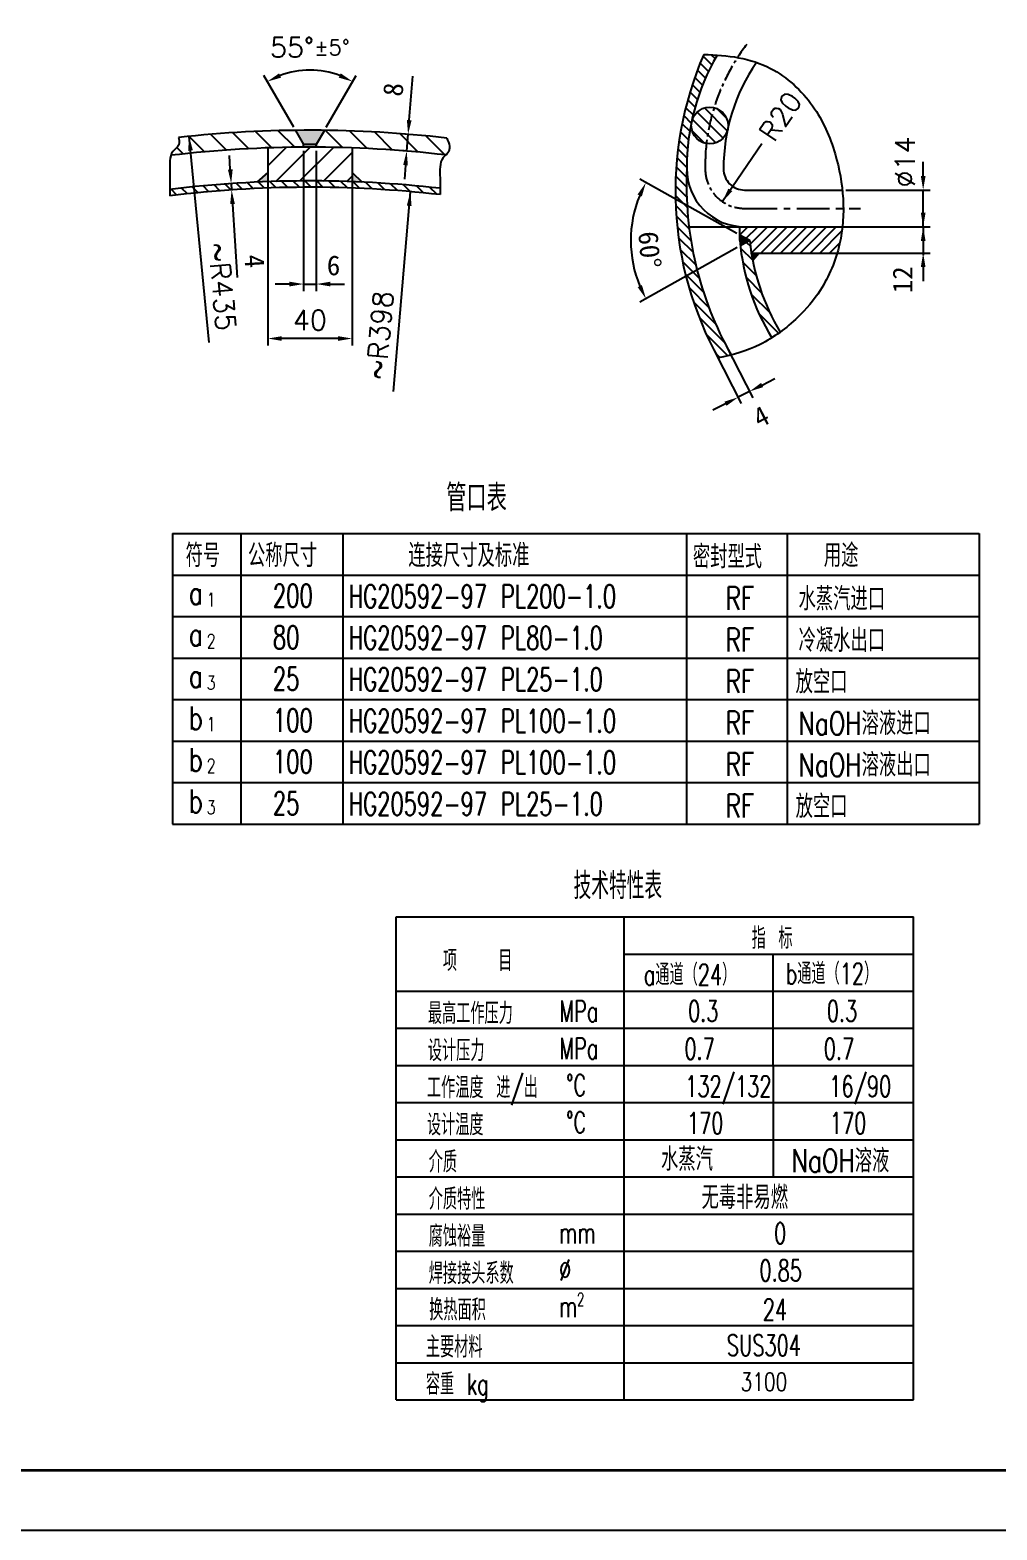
# Model space of a CAD drawing. Extents: x -8314 to -1420, y -4649 to 225.
# Drawn here: x -5436 to -3555, y -4649 to -1731 of the extents above; entities that cross this region are included whole.
import ezdxf

# ---------------------------------------------------------------- set-up
doc = ezdxf.new("R2010")
doc.units = 0
doc.linetypes.add('CENTER', pattern=[50.800000000000004, 31.75, -6.35, 6.35, -6.35])
doc.layers.get('0').update_dxf_attribs({"linetype": 'CONTINUOUS'})
doc.layers.get('DEFPOINTS').update_dxf_attribs({"linetype": 'CONTINUOUS'})
for name, color, linetype in [('1轮廓实线层', 7, 'CONTINUOUS'), ('2细线层', 3, 'CONTINUOUS'), ('6文字层', 3, 'CONTINUOUS'), ('LAYER2', 3, 'CONTINUOUS'), ('LAYER3', 1, 'CENTER')]:
    doc.layers.add(name, color=color, linetype=linetype)
doc.styles.add('PC_TEXTSTYLE', font='txt.shx', dxfattribs={"width": 0.8, "bigfont": 'hzfs.shx'})
doc.dimstyles.get("Standard").update_dxf_attribs({"dimscale": 11, "dimtxt": 3.5, "dimasz": 2.5, "dimexe": 1.25, "dimexo": 0.625, "dimgap": 1.5, "dimtad": 1, "dimdec": 0, "dimtxsty": 'STANDARD', "dimcen": 2.5, "dimazin": 3, "dimtfac": 1, "dimtdec": 4, "dimtmove": 0, "dimatfit": 3, "dimtolj": 1, "dimtzin": 0})

# ---------------------------------------------------------------- blocks, each defined once
blk = doc.blocks.new('*D51')
at = {"color": 0, "linetype": 'BYBLOCK'}
for p, q in [((-3648.263279660317, -2071.102781768726), (-3648.263279660317, -2043.602781768726)), ((-3798.576802783697, -2098.602781768726), (-3634.513279660317, -2098.602781768726)), ((-3648.263279660317, -2170.019785817314), (-3648.263279660317, -2098.602781768726)), ((-3648.263279660317, -2170.019785817314), (-3648.263279660317, -2098.602781768726)), ((-3874.299666623014, -2170.019785817314), (-3634.513279660317, -2170.019785817314)), ((-3648.263279660317, -2197.519785817314), (-3648.263279660317, -2225.019785817314))]:
    blk.add_line(p, q, dxfattribs=at)
for points in [[(-3652.846612993651, -2071.102781768726), (-3643.679946326984, -2071.102781768726), (-3648.263279660317, -2098.602781768726)], [(-3652.846612993651, -2197.519785817314), (-3643.679946326984, -2197.519785817314), (-3648.263279660317, -2170.019785817314)]]:
    blk.add_solid(points, dxfattribs=at)
at = {"layer": 'DEFPOINTS', "color": 0, "linetype": 'BYBLOCK'}
for p in [(-3805.451802783697, -2098.602781768726), (-3648.263279660317, -2098.602781768726), (-3881.174666623014, -2170.019785817314)]:
    blk.add_point(p, dxfattribs=at)
at = {"color": 0, "linetype": 'BYBLOCK', "insert": (-3683.705523784933, -2043.951076871072), "char_height": 38.5, "attachment_point": 5, "rotation": 90}
blk.add_mtext('\\A1;\\Ftxt.shx,hzfs.shx;∅14', dxfattribs=at)
blk = doc.blocks.new('*D52')
at = {"color": 0, "linetype": 'BYBLOCK'}
for p, q in [((-3648.263279660317, -2142.519785817314), (-3648.263279660317, -2115.019785817314)), ((-3648.263279660317, -2170.019785817314), (-3648.263279660317, -2221.031931566302)), ((-3648.263279660317, -2170.019785817314), (-3648.263279660317, -2221.031931566302)), ((-3641.388279660317, -2170.019785817314), (-3634.513279660317, -2170.019785817314)), ((-3874.299666623014, -2221.031931566302), (-3634.513279660317, -2221.031931566302)), ((-3648.263279660317, -2248.531931566302), (-3648.263279660317, -2276.031931566302))]:
    blk.add_line(p, q, dxfattribs=at)
for points in [[(-3652.84661299365, -2142.519785817314), (-3643.679946326983, -2142.519785817314), (-3648.263279660317, -2170.019785817314)], [(-3652.84661299365, -2248.531931566302), (-3643.679946326983, -2248.531931566302), (-3648.263279660317, -2221.031931566302)]]:
    blk.add_solid(points, dxfattribs=at)
at = {"layer": 'DEFPOINTS', "color": 0, "linetype": 'BYBLOCK'}
for p in [(-3648.263279660317, -2170.019785817314), (-3881.174666623014, -2221.031931566302), (-3648.263279660317, -2221.031931566302)]:
    blk.add_point(p, dxfattribs=at)
at = {"color": 0, "linetype": 'BYBLOCK', "insert": (-3688.328416733031, -2273.094033766962), "char_height": 38.5, "attachment_point": 5, "rotation": 90}
blk.add_mtext('\\A1;12', dxfattribs=at)
blk = doc.blocks.new('*D53')
at = {"color": 0, "linetype": 'BYBLOCK'}
for p, q in [((-4053.323427353028, -2413.22723105052), (-4001.874173722739, -2513.921397184813)), ((-4031.110894978457, -2401.877832611824), (-3979.661641348167, -2502.571998746117)), ((-3961.429217921764, -2477.81535850556), (-3936.940623084418, -2465.303015683677)), ((-3985.917812759109, -2490.327701327444), (-4008.13034513368, -2501.67709976614)), ((-3985.917812759109, -2490.327701327444), (-4008.13034513368, -2501.67709976614)), ((-4032.618939971026, -2514.189442588024), (-4057.107534808371, -2526.701785409907))]:
    blk.add_line(p, q, dxfattribs=at)
for points in [[(-3963.514608392078, -2473.73392603267), (-3959.34382745145, -2481.896790978451), (-3985.917812759109, -2490.327701327444)], [(-4034.70433044134, -2510.108010115133), (-4030.533549500712, -2518.270875060914), (-4008.13034513368, -2501.67709976614)]]:
    blk.add_solid(points, dxfattribs=at)
at = {"layer": 'DEFPOINTS', "color": 0, "linetype": 'BYBLOCK'}
for p in [(-4056.451513058499, -2407.105082341184), (-4034.238980683927, -2395.755683902488), (-4008.13034513368, -2501.67709976614)]:
    blk.add_point(p, dxfattribs=at)
at = {"color": 0, "linetype": 'BYBLOCK', "insert": (-3963.530196378905, -2539.265722163538), "char_height": 38.5, "attachment_point": 5, "rotation": 27.06456647978426}
blk.add_mtext('\\A1;4', dxfattribs=at)
blk = doc.blocks.new('*D54')
at = {"color": 0, "linetype": 'BYBLOCK'}
for p, q in [((-4010.829541624637, -2182.879532488988), (-4199.518355523901, -2077.559931522877)), ((-4009.795895717167, -2210.605736128844), (-4199.261755684588, -2316.892540396896))]:
    blk.add_line(p, q, dxfattribs=at)
blk.add_arc((-3985.537008330418, -2196.996953966826), 231.3075835941718, 157.6471230126, 202.4757359847773, dxfattribs=at)
for points in [[(-4203.591763887596, -2107.036414280773), (-4195.336115151958, -2111.020387389561), (-4187.512020193414, -2084.261454628255)], [(-4195.151273928042, -2283.423193509571), (-4203.398360880798, -2287.424859983862), (-4187.269817981544, -2310.165287604982)]]:
    blk.add_solid(points, dxfattribs=at)
at = {"layer": 'DEFPOINTS', "color": 0, "linetype": 'BYBLOCK'}
for p in [(-4213.549952756722, -2158.09585626738), (-4004.826373959393, -2186.230294041677), (-4003.799926865644, -2207.242109732888), (-3985.537008330419, -2196.996953966826), (-3985.537008330417, -2196.996953966826)]:
    blk.add_point(p, dxfattribs=at)
at = {"color": 0, "linetype": 'BYBLOCK', "insert": (-4180.296883168185, -2214.642340173107), "char_height": 38.5, "attachment_point": 5, "rotation": 275.17690527681793}
blk.add_mtext('\\A1;60°', dxfattribs=at)
blk = doc.blocks.new('*D60')
at = {"color": 0, "linetype": 'BYBLOCK'}
blk.add_line((-3962.244923274469, -2008.898051539998), (-4038.711635666304, -2121.006941586041), dxfattribs=at)
blk.add_solid([(-4027.002306579874, -2095.705784363689), (-4019.429462566486, -2100.871034728064), (-4038.711635666304, -2121.006941586041)], dxfattribs=at)
at = {"layer": 'DEFPOINTS', "color": 0, "linetype": 'BYBLOCK'}
for p in [(-3995.595007670714, -2057.793065169537), (-4038.711635666304, -2121.006941586041)]:
    blk.add_point(p, dxfattribs=at)
at = {"color": 0, "linetype": 'BYBLOCK', "insert": (-3925.829908205628, -1955.509501245613), "char_height": 38.5, "attachment_point": 5, "rotation": 55.703064903955614}
blk.add_mtext('\\A1;\\Ftxt.shx,hzfs.shx;R20', dxfattribs=at)
blk = doc.blocks.new('*D92')
at = {"color": 0, "linetype": 'BYBLOCK'}
for p, q in [((-4894.26723986274, -2238.865894646565), (-4952.519536980543, -2137.969956380939)), ((-4831.231372088759, -2238.865894646565), (-4772.979074970956, -2137.969956380937))]:
    blk.add_line(p, q, dxfattribs=at)
blk.add_arc((-4862.749305975749, -2293.456557488428), 165.7904620095805, 69.51469604217023, 110.4853039578306, dxfattribs=at)
for points in [[(-4918.815941193571, -2142.296025381245), (-4922.725091333968, -2134.00468514232), (-4945.644536980543, -2149.877805682974)], [(-4802.773520617532, -2134.00468514232), (-4806.682670757929, -2142.296025381244), (-4779.854074970956, -2149.877805682973)]]:
    blk.add_solid(points, dxfattribs=at)
at = {"layer": 'DEFPOINTS', "color": 0, "linetype": 'BYBLOCK'}
for p in [(-4833.960094373227, -2130.184825125917), (-4890.82973986274, -2244.819819297583), (-4834.668872088759, -2244.819819297583), (-4875.06873917413, -2272.118673268383), (-4850.429872777368, -2272.118673268383)]:
    blk.add_point(p, dxfattribs=at)
at = {"color": 0, "linetype": 'BYBLOCK', "insert": (-4862.749305975749, -2083.454869233338), "char_height": 38.5, "attachment_point": 5}
blk.add_mtext('\\A1;\\Ftxt.shx,hztxt.shx;55°\\H30;±5°', dxfattribs=at)
blk = doc.blocks.new('*D93')
at = {"color": 0, "linetype": 'BYBLOCK'}
blk.add_line((-4946.966205288928, -2445.771750531069), (-4985.799311753274, -2044.590457012619), dxfattribs=at)
blk.add_solid([(-4978.587769615973, -2071.520934253959), (-4987.711791539505, -2072.404111312471), (-4985.799311753274, -2044.590457012619)], dxfattribs=at)
at = {"layer": 'DEFPOINTS', "color": 0, "linetype": 'BYBLOCK'}
for p in [(-4985.799311753274, -2044.590457012619), (-4749.005707984383, -4490.883656453625)]:
    blk.add_point(p, dxfattribs=at)
at = {"color": 0, "linetype": 'BYBLOCK', "insert": (-4921.627373665889, -2336.4887056899), "char_height": 38.5, "attachment_point": 5, "rotation": 275.5288291910021}
blk.add_mtext('\\A1;\\Ftxt.shx,hztxt.shx;~R435', dxfattribs=at)
blk = doc.blocks.new('*D94')
at = {"color": 0, "linetype": 'BYBLOCK'}
blk.add_line((-4588.446751360633, -2540.846741597289), (-4555.489947192693, -2152.224130858607), dxfattribs=at)
blk.add_solid([(-4562.380660502428, -2179.238479167005), (-4553.246779250529, -2180.013070061601), (-4555.489947192693, -2152.224130858607)], dxfattribs=at)
at = {"layer": 'DEFPOINTS', "color": 0, "linetype": 'BYBLOCK'}
for p in [(-4555.489947192693, -2152.224130858607), (-4753.332428061083, -4485.158508788492)]:
    blk.add_point(p, dxfattribs=at)
at = {"color": 0, "linetype": 'BYBLOCK', "insert": (-4615.083633865733, -2431.872814586342), "char_height": 38.5, "attachment_point": 5, "rotation": 85.1526790297206}
blk.add_mtext('\\A1;\\Ftxt.shx,hztxt.shx;~R398', dxfattribs=at)
blk = doc.blocks.new('*D95')
at = {"color": 0, "linetype": 'BYBLOCK'}
for p, q in [((-4944.878860631621, -2333.639192645314), (-4944.878860631621, -2663.532322976235)), ((-4780.61975131988, -2333.639192645314), (-4780.61975131988, -2663.532322976235)), ((-4808.11975131988, -2649.782322976235), (-4917.378860631621, -2649.782322976235))]:
    blk.add_line(p, q, dxfattribs=at)
for points in [[(-4917.378860631621, -2645.198989642902), (-4917.378860631621, -2654.365656309569), (-4944.878860631621, -2649.782322976235)], [(-4808.11975131988, -2645.198989642902), (-4808.11975131988, -2654.365656309569), (-4780.61975131988, -2649.782322976235)]]:
    blk.add_solid(points, dxfattribs=at)
at = {"layer": 'DEFPOINTS', "color": 0, "linetype": 'BYBLOCK'}
for p in [(-4944.878860631621, -2326.764192645314), (-4780.61975131988, -2326.764192645314), (-4944.878860631621, -2649.782322976235)]:
    blk.add_point(p, dxfattribs=at)
at = {"color": 0, "linetype": 'BYBLOCK', "insert": (-4862.749305975751, -2614.032322976235), "char_height": 38.5, "attachment_point": 5}
blk.add_mtext('\\A1;\\Ftxt.shx,hzfs.shx;40', dxfattribs=at)
blk = doc.blocks.new('*D96')
at = {"color": 0, "linetype": 'BYBLOCK'}
for p, q in [((-4875.06873917413, -2284.411081009191), (-4875.06873917413, -2557.538418576904)), ((-4850.429872777368, -2284.411081009191), (-4850.429872777368, -2557.538418576904)), ((-4902.56873917413, -2543.788418576904), (-4930.06873917413, -2543.788418576904)), ((-4875.06873917413, -2543.788418576904), (-4850.429872777368, -2543.788418576904)), ((-4875.06873917413, -2543.788418576904), (-4850.429872777368, -2543.788418576904)), ((-4822.929872777368, -2543.788418576904), (-4795.429872777368, -2543.788418576904))]:
    blk.add_line(p, q, dxfattribs=at)
for points in [[(-4902.56873917413, -2539.205085243571), (-4902.56873917413, -2548.371751910238), (-4875.06873917413, -2543.788418576904)], [(-4822.929872777368, -2539.205085243571), (-4822.929872777368, -2548.371751910238), (-4850.429872777368, -2543.788418576904)]]:
    blk.add_solid(points, dxfattribs=at)
at = {"layer": 'DEFPOINTS', "color": 0, "linetype": 'BYBLOCK'}
for p in [(-4875.06873917413, -2277.536081009191), (-4850.429872777368, -2277.536081009191), (-4850.429872777368, -2543.788418576904)]:
    blk.add_point(p, dxfattribs=at)
at = {"color": 0, "linetype": 'BYBLOCK', "insert": (-4816.757589379718, -2507.750507413938), "char_height": 38.5, "attachment_point": 5}
blk.add_mtext('\\A1;6', dxfattribs=at)
blk = doc.blocks.new('*D97')
at = {"color": 0, "linetype": 'BYBLOCK'}
for p, q in [((-4905.690500977866, -2109.093519436487), (-4907.451518573096, -2081.64996250541)), ((-4901.321205830885, -2136.36970656658), (-4917.651261848174, -2137.41758516518)), ((-4900.532306244499, -2148.663854433429), (-4916.862362261788, -2149.711733032029)), ((-4903.929483382635, -2136.537076367565), (-4903.140583796249, -2148.831224234414)), ((-4901.379566201019, -2176.274781165491), (-4892.218342609118, -2319.042554686683))]:
    blk.add_line(p, q, dxfattribs=at)
for points in [[(-4901.116574822686, -2108.800016503949), (-4910.264427133046, -2109.387022369026), (-4903.929483382635, -2136.537076367565)], [(-4896.805640045839, -2175.981278232953), (-4905.953492356199, -2176.568284098029), (-4903.140583796249, -2148.831224234414)]]:
    blk.add_solid(points, dxfattribs=at)
at = {"layer": 'DEFPOINTS', "color": 0, "linetype": 'BYBLOCK'}
for p in [(-4903.140583796249, -2148.831224234414), (-4894.460316598115, -2135.929452167772), (-4893.671417011729, -2148.223600034621)]:
    blk.add_point(p, dxfattribs=at)
at = {"color": 0, "linetype": 'BYBLOCK', "insert": (-4858.420137366962, -2287.480104419734), "char_height": 38.5, "attachment_point": 5, "rotation": 273.6715623052032}
blk.add_mtext('\\A1;4', dxfattribs=at)
blk = doc.blocks.new('*D98')
at = {"color": 0, "linetype": 'BYBLOCK'}
for p, q in [((-4669.652266565416, -2225.036120757628), (-4662.558972986419, -2139.161912577019)), ((-4676.913725294987, -2252.029972856705), (-4685.619414757746, -2251.310874393089)), ((-4674.620466068282, -2285.183102359404), (-4671.916083665095, -2252.442782942929)), ((-4679.618107698173, -2284.77029227318), (-4688.323797160932, -2284.051193809564)), ((-4676.884283167961, -2312.589764544704), (-4679.148100267641, -2339.996426730005))]:
    blk.add_line(p, q, dxfattribs=at)
for points in [[(-4674.220043596299, -2224.658817907682), (-4665.084489534532, -2225.413423607575), (-4671.916083665095, -2252.442782942929)], [(-4681.452060198845, -2312.212461694758), (-4672.316506137078, -2312.967067394651), (-4674.620466068282, -2285.183102359404)]]:
    blk.add_solid(points, dxfattribs=at)
at = {"layer": 'DEFPOINTS', "color": 0, "linetype": 'BYBLOCK'}
for p in [(-4671.916083665095, -2252.442782942929), (-4670.062059748661, -2252.595927131625), (-4672.766442151848, -2285.3362465481)]:
    blk.add_point(p, dxfattribs=at)
at = {"color": 0, "linetype": 'BYBLOCK', "insert": (-4700.602372066968, -2165.452723345089), "char_height": 38.5, "attachment_point": 5, "rotation": 85.27803231325329}
blk.add_mtext('\\A1;8', dxfattribs=at)

msp = doc.modelspace()

# ---------------------------------------------------------------- hatches: boundary and pattern name
at = {"layer": 'LAYER2'}
h = msp.add_hatch(dxfattribs=at)
h.set_pattern_fill('ANSI31', color=256, scale=4.251012145748987, angle=89.9999999999998, style=0)
h.set_pattern_definition([(135.0000000000002, (-5523.376827121331, 2477.478914424257), (-9.543794460650378, -9.54379446065045), [])])
edge = h.paths.add_edge_path()
edge.add_arc((-3489.802785314672, -2032.987108650349), 669.3435208247885, 177.2102419297257, 196.6440151999805)
edge.add_arc((-4109.123743866414, -2221.65340196743), 22.18958223809624, 187.9006177102618, 205.9844313642344)
edge.add_arc((-3489.802785314672, -2032.987108650349), 669.3435208247885, 197.2410338745145, 209.5630463618688)
edge.add_spline(control_points=[(-4072.006697188614, -2363.228465643687), (-4080.418033060676, -2365.376350438971), (-4088.94423310493, -2367.200926487879), (-4097.567926280306, -2368.751088144536)], knot_values=[177.919967381409, 177.919967381409, 177.919967381409, 177.919967381409, 183.0996219628025, 183.0996219628025, 183.0996219628025, 183.0996219628025], degree=3, periodic=0)
edge.add_arc((-3508.816027351597, -2045.338945438508), 671.7322476566582, 156.6124616735413, 208.7807940506212, ccw=False)
edge.add_spline(control_points=[(-4125.359413547025, -1778.695990383368), (-4116.568618346992, -1778.880456078071), (-4107.841703665343, -1779.241672458378), (-4099.202671511121, -1779.846050562599)], knot_values=[13.3514074434897, 13.3514074434897, 13.3514074434897, 13.3514074434897, 18.36796977359135, 18.36796977359135, 18.36796977359135, 18.36796977359135], degree=3, periodic=0)
edge.add_arc((-3727.127882389192, -1997.841641130834), 431.2327981581655, 149.6343096691144, 180.3411592864915)
h = msp.add_hatch(dxfattribs=at)
h.set_pattern_fill('ANSI31', color=256, scale=5.101214574898786, angle=179.9999999999998, style=0)
h.set_pattern_definition([(135.0000000000002, (-5670.211659715407, -8078.325361054212), (11.45255335278045, 11.45255335278054), [])])
h.paths.add_polyline_path([(-4114.741451164447, -1952.716992101895, 0.4069104094892607), (-4078.254620224898, -1918.711618310891, -6.744076467910972e-05), (-4078.214274833475, -1917.144712548237, 0.406910409489078), (-4112.902746595889, -1881.306685182549, 0.003054806512461312)])
h.paths.add_polyline_path([(-4114.741451164444, -1952.716992101895, -0.003054806512461308), (-4112.90274659589, -1881.306685182549, 0.007199513620351724), (-4113.931171215485, -1881.291876100836, 0.4002754213922218), (-4149.6074929372, -1915.301644691189, 6.703007984777894e-05), (-4149.648085519727, -1916.878150686998, 0.4086525852714547)])
h = msp.add_hatch(dxfattribs=at)
h.set_pattern_fill('ANSI31', color=256, scale=10.26619433198381, angle=-90.00000000000001, style=0)
h.set_pattern_definition([(314.9999999999999, (-3246.422224098379, -9118.801906843146), (23.04826362247072, 23.04826362247075), [])])
edge = h.paths.add_edge_path()
edge.add_spline(control_points=[(-4627.011413008554, -1974.152192623659), (-4625.590094850253, -1972.866365386769), (-4616.758561077462, -1964.606890636788), (-4620.050909141442, -1952.401716819427), (-4625.28296167245, -1941.282995550252)], knot_values=[11.8953959570497, 11.8953959570497, 11.8953959570497, 11.8953959570497, 17.41331450373807, 47.66055650282649, 47.66055650282649, 47.66055650282649, 47.66055650282649], degree=3, periodic=0)
edge.add_arc((-4891.264745610991, -4266.813939206517), 2340.692307692307, 83.47516844753825, 89.23661509935872)
edge.add_line((-4860.07926713172, -1926.329385695863), (-4878.945312412613, -1959.006334660259))
edge.add_arc((-4891.264745610987, -4266.813939206517), 2307.840485829959, 83.42507346245827, 89.69414919061649, ccw=False)
edge = h.paths.add_edge_path()
edge.add_line((-4903.584178809373, -1959.006334660263), (-4922.450224090266, -1926.329385695864))
edge.add_arc((-4891.264745610988, -4266.813939206517), 2340.692307692309, 90.76338490064148, 96.26038869838256)
edge.add_spline(control_points=[(-5146.510482702915, -1940.080157059032), (-5144.601815378588, -1946.946447542123), (-5144.747863432729, -1957.030252350556), (-5157.581702498062, -1965.61945758002), (-5160.803235071198, -1972.091714807531), (-5161.72586366858, -1974.876223723264)], knot_values=[22.08120718480228, 22.08120718480228, 22.08120718480228, 22.08120718480228, 42.14263795613812, 54.62648623491683, 63.08978637693164, 63.08978637693164, 63.08978637693164, 63.08978637693164], degree=3, periodic=0)
edge.add_arc((-4891.264745611003, -4266.813939206517), 2307.840485829959, 90.30585080938351, 96.73008935700659, ccw=False)
h = msp.add_hatch(color=256, dxfattribs=at)
h.paths.add_polyline_path([(-4878.945312412614, -1953.588926919453), (-4863.184311724003, -1926.290072948655, 0.005998533894514636), (-4919.345179497984, -1926.290072948655), (-4903.584178809376, -1953.588926919453)])
h.paths.add_polyline_path([(-4878.945312412613, -1959.006334660261), (-4878.945312412613, -1953.588926919453), (-4903.584178809375, -1953.588926919453), (-4903.584178809375, -1959.006334660261, -0.002669058159799347)])
h = msp.add_hatch(dxfattribs=at)
h.set_pattern_fill('ANSI31', color=256, scale=10.26619433198381, angle=-1.272221872585407e-14, style=0)
h.set_pattern_definition([(44.99999999999999, (-3246.422224098379, -9118.801906843146), (-23.04826362247072, 23.04826362247076), [])])
h.paths.add_polyline_path([(-4973.394300266866, -1960.435296336294), (-4973.394300266866, -2026.181806307904, -0.01832116602792351), (-4809.135190955125, -2026.181806307905), (-4809.135190955125, -1960.435296336295, 0.01779923154169882)])
h = msp.add_hatch(color=256, dxfattribs=at)
h.paths.add_polyline_path([(-4809.135190955125, -2026.181806307904, -0.002207168506143531), (-4789.356870132011, -2026.994213505113), (-4809.135190955125, -2008.234446296385)])
h.paths.add_polyline_path([(-4994.327024267133, -2027.047034940817, -0.002336020697812001), (-4973.394300266866, -2026.181806307904), (-4973.394300266866, -2008.234446296385)])
h = msp.add_hatch(dxfattribs=at)
h.set_pattern_fill('ANSI31', color=256, scale=5.133097165991904, angle=-90.00000000000001, style=0)
h.set_pattern_definition([(314.9999999999999, (-3246.422224098379, -9118.801906843146), (11.52413181123536, 11.52413181123538), [])])
edge = h.paths.add_edge_path()
edge.add_spline(control_points=[(-4638.259863358641, -2051.396550401266), (-4638.269160636219, -2047.264999188827), (-4638.278010075621, -2043.133360294227), (-4638.263258722845, -2038.997100604622)], knot_values=[113.7381311993454, 113.7381311993454, 113.7381311993454, 113.7381311993454, 125.8167205708516, 125.8167205708516, 125.8167205708516, 125.8167205708516], degree=3, periodic=0)
edge.add_arc((-4891.264745610995, -4266.813939206515), 2242.13684210526, 83.52097656546982, 96.97903870275454)
edge.add_spline(control_points=[(-5163.698314763124, -2041.289828098128), (-5163.697274239161, -2041.775639226192), (-5163.688798691748, -2045.911564523461), (-5163.686309414591, -2050.048661871546), (-5163.686662232935, -2053.700300820943)], knot_values=[127.7467142709496, 127.7467142709496, 127.7467142709496, 127.7467142709496, 129.1669528803713, 139.8376155029752, 139.8376155029752, 139.8376155029752, 139.8376155029752], degree=3, periodic=0)
edge.add_arc((-4891.264745610993, -4266.813939206519), 2229.817408906882, 83.4849384012523, 97.01748869443952, ccw=False)
h = msp.add_hatch(dxfattribs=at)
h.set_pattern_fill('ANSI31', color=256, scale=4.251012145748987, angle=89.9999999999998, style=0)
h.set_pattern_definition([(225.0000000000002, (-4785.217902364657, -645.3528327601202), (-9.543794460650442, 9.543794460650386), [])])
edge = h.paths.add_edge_path()
edge.add_line((-4055.364664690427, -2113.887982267165), (-4055.364664690428, -2130.098490491529))
edge.add_line((-4055.364664690428, -2130.098490491529), (-4036.075299061451, -2140.865150416677))
edge.add_arc((-3603.625868921186, -2095.290593629312), 434.8442823069014, 186.0160248757255, 189.2114945755413)
edge.add_line((-4032.862473345195, -2164.900128016142), (-3865.930784913648, -2164.900128016141))
edge.add_spline(control_points=[(-3865.930784913648, -2164.900128016141), (-3864.204821759567, -2159.043004201697), (-3859.834076711368, -2142.227418100343), (-3857.029505646921, -2125.083865946494), (-3855.825129317885, -2113.887982267164)], knot_values=[109.1696784978853, 109.1696784978853, 109.1696784978853, 109.1696784978853, 112.7363529421897, 119.3140417771743, 119.3140417771743, 119.3140417771743, 119.3140417771743], degree=3, periodic=0)
edge.add_line((-3855.825129317885, -2113.887982267164), (-4055.364664690427, -2113.887982267165))
for points in [[(-4036.075299061451, -2140.865150416676), (-4055.364664690427, -2130.098490491529), (-4055.364664690427, -2140.870289600083, 0.005880224930918004), (-4054.338217596678, -2151.110306182738)], [(-4018.452917523648, -2164.900128016142), (-4032.862473345195, -2164.900128016142, 0.0082684676330419), (-4030.325953995716, -2179.055665421756)]]:
    msp.add_hatch(color=256, dxfattribs=at).paths.add_polyline_path(points)
h = msp.add_hatch(dxfattribs=at)
h.set_pattern_fill('ANSI31', color=256, scale=5.101214574898786, angle=179.9999999999998, style=0)
h.set_pattern_definition([(135.0000000000002, (-4785.217902364657, -645.3528327601202), (11.45255335278045, 11.45255335278054), [])])
edge = h.paths.add_edge_path()
edge.add_arc((-4079.901235513028, -2237.440058967073), 43.022347894764, 5.95816244474992, 26.7472203486005)
edge.add_arc((-3619.50829383902, -2102.352018135959), 437.5550631044565, 186.3979566197166, 195.3361991614594, ccw=False)
edge.add_line((-4054.33821759668, -2151.110306182738), (-4036.075299061452, -2140.865150416675))
edge.add_arc((-3603.62586892119, -2095.29059362931), 434.8442823069006, 186.0160248757259, 210.9004775156174)
edge.add_spline(control_points=[(-3976.748625891777, -2318.604180510339), (-3982.14367464178, -2322.547657291233), (-3987.656345265492, -2326.303876032848), (-3993.273795655583, -2329.846595873886)], knot_values=[156.9585082320884, 156.9585082320884, 156.9585082320884, 156.9585082320884, 160.8618976141053, 160.8618976141053, 160.8618976141053, 160.8618976141053], degree=3, periodic=0)
edge.add_arc((-3619.508293839021, -2102.352018135958), 437.5550631044564, 197.3691836318913, 211.3270309348394, ccw=False)

# ---------------------------------------------------------------- linework, layer by layer
for p, q in [((-4919.345179497985, -1926.290072948654), (-4903.584178809375, -1953.588926919453)), ((-4863.184311724003, -1926.290072948654), (-4878.945312412613, -1953.588926919453)), ((-4973.394300266866, -1960.435296336293), (-4973.394300266866, -2026.181806307902)), ((-4809.135190955125, -1960.435296336293), (-4809.135190955125, -2026.181806307902)), ((-4046.133298401748, -2042.470978218577), (-3855.990093514731, -2042.470978218576)), ((-4154.239236390438, -2113.887982267165), (-3855.825129317885, -2113.887982267164)), ((-4032.862473345194, -2164.900128016142), (-3865.930784913606, -2164.900128016141))]:
    msp.add_line(p, q)
at = {"const_width": 5.802631578947369}
msp.add_lwpolyline([(-8023.753060025987, -4532.935387714441), (-1536.410954762831, -4532.935387714441), (-1536.410954762831, 109.1698754434534), (-8023.753060025987, 109.1698754434534)], close=True, dxfattribs=at)
msp.add_circle((-4113.931171215483, -1917.009030198877), 35.71715409804057)
for centre, radius, start, end in [((-3508.816027351595, -2045.33894543851), 671.7322476566584, 156.5983176586224, 208.9748546043353), ((-3727.12788238919, -1997.841641130834), 431.2327981581657, 149.6343096691143, 180.3411592864909), ((-3727.981247464701, -1999.068621580802), 358.9655916804329, 145.2049721259664, 180.3411592864909), ((-4891.264745610994, -4266.813939206519), 2340.692307692308, 83.47516844753822, 96.26038869838246), ((-4891.264745610994, -4266.813939206519), 2307.84048582996, 83.4250734624582, 96.73008935700732), ((-3489.80278531467, -2032.987108650347), 669.3435208247882, 177.2102419297254, 209.5630463618689), ((-4046.133298401748, -2001.661261619387), 112.2267206477733, 179.3608347789569, 270.000000000001), ((-4046.133298401748, -2001.661261619387), 112.2267206477733, 179.3608347789569, 270.000000000001), ((-4046.133298401748, -2001.661261619387), 40.80971659919029, 179.3608347789569, 270.000000000001), ((1723.075090865227, -2066.02255242101), 5810.377101987993, 179.2317371842368, 179.3608347789561), ((-4891.264745610994, -4266.813939206519), 2242.136842105263, 83.5209765654699, 96.9790387027546), ((-4891.264745610994, -4266.813939206519), 2229.817408906883, 83.48493840125232, 97.01748869443945), ((-3619.508293839019, -2102.352018135959), 437.5550631044558, 185.0503238674434, 211.3270309348394), ((-3603.625868921187, -2095.290593629308), 434.8442823069014, 186.0160248757259, 210.9004775156175)]:
    msp.add_arc(centre, radius, start, end)
at = {"layer": '1轮廓实线层'}
for p, q in [((-5158.285224689454, -2710.599015353258), (-5158.285224689458, -3275.772696764965)), ((-3589.662726744428, -2710.599015353258), (-3589.662726744422, -3275.772696764969)), ((-4723.808819532222, -3456.307261223296), (-3717.863507117168, -3456.307261223296)), ((-4723.808819532216, -4395.747660234707), (-4723.808819532222, -3456.307261223296)), ((-3717.863507117165, -4395.747660234707), (-3717.863507117165, -3456.307261223296)), ((-4723.808819532218, -4395.747660234707), (-3717.863507117165, -4395.747660234707))]:
    msp.add_line(p, q, dxfattribs=at)
for points in [[(-5158.285224689454, -2710.599015353258), (-3589.662726744428, -2710.599015353258)], [(-5158.285224689454, -3275.772696764965), (-3589.662726744423, -3275.772696764969)]]:
    msp.add_lwpolyline(points, dxfattribs=at)
at = {"layer": '2细线层', "ltscale": 14}
for p, q in [((-5025.318085432094, -2710.599015353258), (-5025.318085432091, -3275.772696764966)), ((-4827.008221297195, -2710.599015353258), (-4827.008221297196, -3275.772696764966)), ((-4158.725112249955, -2710.599015353258), (-4158.725112249955, -3275.772696764968)), ((-3963.37174455968, -2710.599015353258), (-3963.37174455968, -3275.772696764968))]:
    msp.add_line(p, q, dxfattribs=at)
at = {"layer": '2细线层'}
for points in [[(-5158.285224689454, -2791.338112697788), (-3589.662726744427, -2791.338112697785)], [(-5158.285224689454, -2872.077210042318), (-3589.662726744426, -2872.077210042319)], [(-5158.285224689454, -2952.816307386848), (-3589.662726744426, -2952.816307386852)], [(-5158.285224689454, -3033.555404731378), (-3589.662726744424, -3033.555404731381)], [(-5158.285224689454, -3033.555404731379), (-3589.662726744426, -3033.55540473138)], [(-5158.285224689454, -3114.294502075908), (-3589.662726744424, -3114.294502075911)], [(-5158.285224689454, -3195.033599420437), (-3589.662726744423, -3195.03359942044)]]:
    msp.add_lwpolyline(points, dxfattribs=at)
at = {"layer": 'LAYER2'}
for p, q in [((-4903.584178809375, -1959.006334660261), (-4903.584178809375, -1953.588926919453)), ((-4878.945312412613, -1953.588926919453), (-4903.584178809375, -1953.588926919453)), ((-4878.945312412613, -1959.006334660261), (-4878.945312412613, -1953.588926919453)), ((-4973.394300266866, -2008.234446296385), (-4994.327024267132, -2027.047034940816)), ((-4809.135190955125, -2008.234446296385), (-4789.356870132013, -2026.994213505111)), ((-4055.364664690427, -2140.870289600087), (-4055.364664690427, -2113.887982267165)), ((-4036.075299061451, -2140.865150416677), (-4055.364664690427, -2130.098490491529)), ((-4036.075299061451, -2140.865150416677), (-4054.338217596678, -2151.110306182738)), ((-4030.325953995715, -2179.055665421756), (-4018.452917523648, -2164.900128016142)), ((-4280.239488538885, -4395.747660234707), (-4280.239488538882, -3456.307261223296)), ((-4280.239488538882, -3528.571907301095), (-3717.863507117168, -3528.571907301095)), ((-3990.612214136658, -3745.365845534495), (-3990.612214136658, -3528.571907301095)), ((-4723.808819532222, -3600.836553378894), (-3717.863507117168, -3600.836553378894)), ((-4723.808819532222, -3673.101199456697), (-3717.863507117168, -3673.101199456695)), ((-4723.808819532222, -3745.365845534495), (-3717.863507117168, -3745.365845534495)), ((-4723.808819532225, -3817.630491612299), (-3717.863507117172, -3817.630491612296)), ((-4723.808819532225, -3889.895137690097), (-3717.863507117172, -3889.895137690097)), ((-4723.808819532218, -3962.159783767901), (-3717.863507117165, -3962.159783767901)), ((-4723.808819532218, -4034.424429845703), (-3717.863507117165, -4034.424429845703)), ((-4723.808819532218, -4106.689075923505), (-3717.863507117165, -4106.689075923505)), ((-4723.808819532218, -4178.953722001303), (-3717.863507117165, -4178.953722001304)), ((-4723.808819532218, -4251.218368079102), (-3717.863507117165, -4251.218368079106)), ((-4723.808819532218, -4323.483014156904), (-3717.863507117165, -4323.483014156904)), ((-8313.884638973352, -4648.98801929339), (-1420.358323183878, -4648.98801929339))]:
    msp.add_line(p, q, dxfattribs=at)
at = {"layer": 'LAYER2', "color": 3}
msp.add_line((-3990.612214136652, -3745.365845534495), (-3990.61221413667, -3962.159783767901), dxfattribs=at)
at = {"layer": 'LAYER2'}
for points, knots in [([(-4125.359413547024, -1778.695990383368), (-4079.096414933671, -1779.666771295), (-3998.451417675851, -1790.298901494687), (-3908.370731196268, -1873.514025306322), (-3856.361654439342, -1992.852814556849), (-3845.58451304073, -2124.031850040052), (-3890.37498651297, -2231.671231801442), (-3945.858245257947, -2297.085931396415), (-4013.341309002413, -2347.12915437338), (-4069.025905001338, -2363.620485038613), (-4097.567926280305, -2368.751088144536)], [13.3514074434897, 13.3514074434897, 13.3514074434897, 13.3514074434897, 39.75188781418171, 61.20228254080814, 81.40360166845382, 115.7473673328699, 134.9626679619186, 148.3536462258299, 165.9564086928834, 183.0996219628025, 183.0996219628025, 183.0996219628025, 183.0996219628025]), ([(-5146.510482702915, -1940.080157059032), (-5144.601815378588, -1946.946447542123), (-5144.74786343273, -1957.030252350556), (-5160.75866494177, -1967.745678915378), (-5164.722192946656, -1986.214745597175), (-5163.453881622409, -2005.431034266918), (-5163.754968059328, -2024.628109312052), (-5163.692142289283, -2040.354614602453), (-5163.686309414591, -2050.048661871546), (-5163.686662232935, -2053.700300820943)], [22.08120718480228, 22.08120718480228, 22.08120718480228, 22.08120718480228, 42.14263795613812, 54.62648623491683, 73.24128627496427, 93.84548221172733, 111.5062135060025, 129.1669528803713, 139.8376155029752, 139.8376155029752, 139.8376155029752, 139.8376155029752]), ([(-4625.282961672451, -1941.282995550252), (-4620.050909141442, -1952.401716819427), (-4616.117315101847, -1966.984075077801), (-4635.315816956085, -1979.83290945112), (-4639.279344960971, -1998.301976132915), (-4638.011033636725, -2017.518264802658), (-4638.294083462368, -2035.565337264571), (-4638.270878614841, -2046.501558859135), (-4638.259863358641, -2051.396550401266)], [11.8953959570497, 11.8953959570497, 11.8953959570497, 11.8953959570497, 42.14263795613812, 54.62648623491683, 73.24128627496427, 93.84548221172733, 111.5062135060025, 125.8167205708517, 125.8167205708517, 125.8167205708517, 125.8167205708517])]:
    msp.add_open_spline(points, degree=3, knots=knots, dxfattribs=at)
at = {"layer": 'LAYER3', "ltscale": 2}
msp.add_line((-4046.133298401746, -2078.179480242863), (-3820.885504912711, -2078.179480242862), dxfattribs=at)
at = {"layer": 'LAYER3'}
for centre, radius, start, end in [((-3727.981247464701, -1999.068621580802), 395.0991949192993, 142.5859897570741, 176.3678512524867), ((-4046.133298401748, -2001.661261619387), 76.51821862348179, 179.3608347789569, 270.000000000001)]:
    msp.add_arc(centre, radius, start, end, dxfattribs=at)
at = {"layer": 'LAYER3', "ltscale": 2}
msp.add_arc((1723.075090865227, -2066.02255242101), 5846.085604012285, 179.0984577432691, 179.3608347789561, dxfattribs=at)

# ---------------------------------------------------------------- texts
at = {"layer": '2细线层', "style": 'PC_TEXTSTYLE'}
for s, height, width, p in [('管口表', 52.42837814621725, 0.75, (-4626.320181434969, -2667.261603770489)), ('符号', 44.85505408029464, 0.75, (-5133.007073819484, -2775.638843769684)), ('公称尺寸', 44.85505408029464, 0.75, (-5011.771709189709, -2775.638843769684)), ('连接尺寸及标准', 44.85507959337395, 0.75, (-4699.941094111646, -2775.638843769684)), ('密封型式', 44.85505408029464, 0.75, (-4146.656306668536, -2778.231717384437)), ('用途', 44.85505408029464, 0.75, (-3891.985196769001, -2775.638843769684)), ('a', 44.85507667717518, 0.75, (-5126.80367634385, -2848.560438483003)), ('1', 26.91304600630511, 0.75, (-5091.943363970322, -2852.814923469568)), ('200', 44.85507667717518, 0.6700000166893005, (-4963.120795607721, -2854.024479782046)), ('HG20592-97 PL200-1.0', 44.85507831753699, 0.6700000166893005, (-4815.845674536084, -2855.186163845832)), ('RF', 44.85507667717518, 0.75, (-4083.354694850063, -2859.056693528887)), ('水蒸汽进口', 44.85507667717518, 0.75, (-3941.177608272037, -2860.184691361425)), ('a', 44.85507667717518, 0.75, (-5126.80367634385, -2929.299535827533)), ('2', 26.91304600630511, 0.75, (-5091.943363970322, -2933.554020814099)), ('80', 44.85507667717518, 0.6700000166893005, (-4963.120795607721, -2934.763577126579)), ('HG20592-97 PL80-1.0', 44.85507831753699, 0.6700000166893005, (-4815.845674536084, -2935.925261190364)), ('RF', 44.85507667717518, 0.75, (-4083.354694850064, -2939.795790873418)), ('冷凝水出口', 44.85507667717518, 0.75, (-3941.177608272036, -2940.923788705958)), ('25', 44.85507667717518, 0.6700000166893005, (-4963.120795607721, -3015.502674471111)), ('HG20592-97 PL25-1.0', 44.85507831753699, 0.6700000166893005, (-4815.845674536084, -3016.664358534896)), ('RF', 44.85507667717518, 0.75, (-4083.354694850064, -3020.534888217946)), ('放空口', 44.85507667717518, 0.75, (-3946.88608099536, -3021.662886050488)), ('a', 44.85507667717518, 0.75, (-5126.803676343849, -3010.038633172063)), ('3', 26.91304600630511, 0.75, (-5091.943363970321, -3014.293118158629)), ('b', 44.85507667717518, 0.75, (-5126.653465635359, -3092.101119707844)), ('100', 44.85507667717518, 0.6700000166893005, (-4963.120795607721, -3096.24177181564)), ('HG20592-97 PL100-1.0', 44.85507831753699, 0.6700000166893005, (-4815.845674536084, -3097.403455879426)), ('RF', 44.85507667717518, 0.75, (-4083.354694850064, -3101.273985562475)), ('NaOH溶液进口', 44.85507667717518, 0.75, (-3941.177608272037, -3102.401983395016)), ('1', 26.91304600630511, 0.75, (-5091.943363970321, -3095.032215503159)), ('b', 44.85507667717518, 0.75, (-5126.653465635359, -3172.840217052375)), ('2', 26.91304600630511, 0.75, (-5091.943363970321, -3175.771312847689)), ('100', 44.85507667717518, 0.6700000166893005, (-4963.120795607721, -3176.98086916017)), ('HG20592-97 PL100-1.0', 44.85507831753699, 0.6700000166893005, (-4815.845674536084, -3178.142553223955)), ('RF', 44.85507667717518, 0.75, (-4083.354694850065, -3182.013082907005)), ('NaOH溶液出口', 44.85507667717518, 0.75, (-3941.177608272036, -3183.141080739549)), ('b', 44.85507667717518, 0.75, (-5126.653465635359, -3253.579314396903)), ('3', 26.91304600630511, 0.75, (-5091.943363970321, -3256.510410192218)), ('25', 44.85507667717518, 0.6700000166893005, (-4963.120795607721, -3257.719966504699)), ('HG20592-97 PL25-1.0', 44.85507831753699, 0.6700000166893005, (-4815.845674536084, -3258.881650568484)), ('RF', 44.85507667717518, 0.75, (-4083.354694850064, -3262.752180251534)), ('放空口', 44.85507667717518, 0.75, (-3946.88608099536, -3263.880178084076)), ('水蒸汽', 44.85507667717518, 0.75, (-4208.55880662469, -3950.267265087007)), ('NaOH溶液', 44.85507667717518, 0.75, (-3954.462631884001, -3953.182999604066)), ('无毒非易燃', 44.85507667717518, 0.75, (-4129.708433483726, -4024.482262999181)), ('3100', 35.33038537572152, 0.75, (-4053.815757349234, -4378.436176024321))]:
    msp.add_text(s, height=height, dxfattribs=dict(at, width=width)).set_placement(p)
at = {"layer": '6文字层', "style": 'PC_TEXTSTYLE', "width": 0.6669999957084656}
msp.add_text('技术特性表', height=51.6176043412867, dxfattribs=at).set_placement((-4378.575803341108, -3421.743134461175))
at = {"layer": 'LAYER2', "style": 'PC_TEXTSTYLE', "width": 0.6669999957084656}
for s, height, p in [(' 指 标', 41.29408347302935, (-4056.950930311408, -3518.368552998085)), ('项   目', 41.29408347302935, (-4632.703062220136, -3561.916989151543)), ('a通道（24）', 41.29408347302935, (-4242.037641871716, -3589.32531334302)), ('b通道（12）', 41.29408347302935, (-3966.119661525438, -3587.489612845811)), ('最高工作压力 ', 41.29408347302935, (-4661.935491468539, -3664.71025828195)), (' MPa', 41.29408347302935, (-4430.768505991844, -3660.56150080791)), ('0.3', 41.29408347302935, (-4155.98646027404, -3659.99033358963)), ('0.3', 41.29408347302935, (-3886.106546079833, -3659.99033358963)), ('设计压力', 41.29408347302935, (-4661.935491468536, -3736.974904359751)), (' MPa', 41.29408347302935, (-4430.76850599184, -3732.82614688571)), ('0.7', 41.29408347302935, (-4163.1131037062, -3733.559079277001)), ('0.7', 41.29408347302935, (-3891.99502076776, -3733.559079277001)), ('工作温度 进/出 ', 41.29408347302935, (-4663.789355284081, -3809.049518818254)), (' %%dC', 41.29408347302935, (-4417.64663665136, -3804.27131677833)), ('132/132', 41.29408347302935, (-4161.41508980077, -3806.673573129381)), ('16/90', 41.29408347302935, (-3881.373038200605, -3806.673573129381)), ('设计温度 ', 41.29408347302935, (-4663.789355284076, -3881.314164896057)), (' %%dC', 41.29408347302935, (-4417.646636651356, -3876.53596285613)), ('170', 41.29408347302935, (-4158.066349035184, -3878.088371432602)), ('170', 41.29408347302935, (-3880.168678522462, -3878.088371432602)), ('介质', 41.29408347302935, (-4660.267324468617, -3953.578827147472)), ('介质特性', 41.29408347302935, (-4660.267324468617, -4025.843473225274)), ('腐蚀裕量', 41.29408347302935, (-4660.267324468617, -4098.108119303075)), ('0', 41.29408347302935, (-3988.686914851759, -4092.434426418064)), ('mm', 41.29408347302935, (-4406.824937608992, -4091.528306463935)), ('焊接接头系数', 41.29408347302935, (-4660.267324468617, -4170.372765380875)), ('%%C', 41.29408347302935, (-4406.824937608992, -4163.792952541735)), ('0.85', 41.29408347302935, (-4017.140870231693, -4164.699072495865)), ('换热面积', 41.29408347302935, (-4659.380346017311, -4241.285748807448)), ('2', 24.77645008381761, (-4371.789059137087, -4212.721555668959)), ('24', 41.29408347302935, (-4010.63498129998, -4240.780325810203)), ('m', 41.29408347302935, (-4406.824937608992, -4234.697841869915)), ('主要材料', 41.29408347302935, (-4665.779723144227, -4313.515553279027)), ('SUS304', 41.29408347302935, (-4080.599875674588, -4310.33623394536)), ('容重 kg', 41.29408347302935, (-4665.779723144227, -4385.780199356826))]:
    msp.add_text(s, height=height, dxfattribs=at).set_placement(p)

# ---------------------------------------------------------------- dimensions: what is measured, and where the dimension line sits
at = {"layer": 'LAYER2'}
dim = msp.add_angular_dim_2l(base=(-4862.475534008471, -1811.655078776987), line1=((-4919.345179497985, -1926.290072948654), (-4903.584178809375, -1953.588926919453)), line2=((-4863.184311724003, -1926.290072948654), (-4878.945312412613, -1953.588926919453)), text='\\Ftxt.shx,hztxt.shx;55%%d\\H30;%%p5%%d', dimstyle='STANDARD', override={"dimtih": 1, "dimtoh": 1}, dxfattribs=at)
dim.commit()
dim.dimension.update_dxf_attribs({"geometry": '*D92', "text_midpoint": (-4891.264745610993, -1764.925122884409), "dimtype": 162, "insert": (-28.51543963524455, 318.5297463489296)})
dim = msp.add_aligned_dim(p1=(-4701.281881787092, -1966.80650019917), p2=(-4698.577499383906, -1934.066180782695), distance=1.8603380943367216, text='8', dimstyle='STANDARD', dxfattribs=at)
dim.commit()
dim.dimension.update_dxf_attribs({"geometry": '*D98', "text_midpoint": (-4729.117811702213, -1846.92297699616), "insert": (-28.51543963524455, 318.5297463489296)})
for center, mpoint, text, picture, middle, set_off in [((-4046.133298401748, -2001.661261619387), (-4089.249926397338, -2064.875138035891), '\\Ftxt.shx,hzfs.shx;R20', '*D60', (-3976.368198936662, -1899.377697695463), (-50.53829073103407, 56.13180355014993)), ((-4889.38986171961, -4384.233231725761), (-5126.183465488501, -1937.940032284754), '\\Ftxt.shx,hztxt.shx;~R435', '*D93', (-5097.595212902891, -2233.282671490231), (-140.3841537352273, 106.6504247278644)), ((-4893.71658179631, -4378.508084060628), (-4695.87410092792, -2045.573706130742), '\\Ftxt.shx,hztxt.shx;~R398', '*D94', (-4719.845650718555, -2328.243294347399), (-140.3841537352273, 106.6504247278644))]:
    dim = msp.add_radius_dim(center=center, mpoint=mpoint, text=text, dimstyle='STANDARD', dxfattribs=at)
    dim.commit()
    dim.dimension.update_dxf_attribs({"geometry": picture, "text_midpoint": middle, "dimtype": 164, "insert": set_off})
for base, p1, p2, text, picture, middle in [((-3698.801570391351, -2042.470978218576), (-3931.712957354048, -2113.887982267164), (-3855.990093514731, -2042.470978218576), '\\Ftxt.shx,hzfs.shx;%%c14', '*D51', (-3734.243814515967, -1987.819273320922)), ((-3698.801570391351, -2164.900128016152), (-3698.801570391351, -2113.887982267164), (-3931.712957354048, -2164.900128016152), '12', '*D52', (-3738.866707464065, -2216.962230216812))]:
    dim = msp.add_linear_dim(base=base, p1=p1, p2=p2, angle=90.00000000000024, text=text, dimstyle='STANDARD', override={"dimtad": 0, "dimlfac": 0.2}, dxfattribs=at)
    dim.commit()
    dim.dimension.update_dxf_attribs({"geometry": picture, "text_midpoint": middle, "dimtype": 160, "insert": (-50.53829073103407, 56.13180355014993)})
for base, p1, p2, angle, picture, middle, set_off in [((-5043.524737531477, -2042.180799506549), (-5034.844470333343, -2029.279027439908), (-5034.055570746958, -2041.573175306757), 273.67156230519896, '*D97', (-5034.48091511259, -2183.119002565669), (-140.3841537352273, 106.6504247278644)), ((-4058.668635864714, -2445.54529621599), (-4084.777271414961, -2339.623880352338), (-4106.989803789533, -2350.973278791034), 207.0645664797838, '*D53', (-4014.068487109939, -2483.133918613388), (-50.53829073103407, 56.13180355014993))]:
    dim = msp.add_linear_dim(base=base, p1=p1, p2=p2, angle=angle, text='4', dimstyle='STANDARD', dxfattribs=at)
    dim.commit()
    dim.dimension.update_dxf_attribs({"geometry": picture, "text_midpoint": middle, "dimtype": 161, "insert": set_off})
dim = msp.add_linear_dim(base=(-4878.945312412613, -2225.258672227975), p1=(-4903.584178809375, -1959.006334660261), p2=(-4878.945312412613, -1959.006334660261), text='6', dimstyle='STANDARD', override={"dimlfac": 0.2}, dxfattribs=at)
dim.commit()
dim.dimension.update_dxf_attribs({"geometry": '*D96', "text_midpoint": (-4845.273029014962, -2189.220761065008), "dimtype": 160, "insert": (-28.51543963524455, 318.5297463489296)})
dim = msp.add_linear_dim(base=(-4973.394300266866, -2331.252576627306), p1=(-4809.135190955125, -2008.234446296385), p2=(-4973.394300266866, -2008.234446296385), text='\\Ftxt.shx,hzfs.shx;40', dimstyle='STANDARD', override={"dimlfac": 0.2}, dxfattribs=at)
dim.commit()
dim.dimension.update_dxf_attribs({"geometry": '*D95', "text_midpoint": (-4891.264745610995, -2295.502576627306), "insert": (-28.51543963524455, 318.5297463489296)})
dim = msp.add_angular_dim_2l(base=(-4264.088243487756, -2101.96405271723), line1=((-4036.075299061451, -2140.865150416677), (-4054.338217596678, -2151.110306182738)), line2=((-4036.075299061453, -2140.865150416676), (-4055.364664690427, -2130.098490491527)), text='60%%d', dimstyle='STANDARD', dxfattribs=at)
dim.commit()
dim.dimension.update_dxf_attribs({"geometry": '*D54', "text_midpoint": (-4266.439344279537, -2161.736300335519), "dimtype": 162, "insert": (-50.53829073103407, 56.13180355014993)})

doc.saveas('drawing.dxf')
